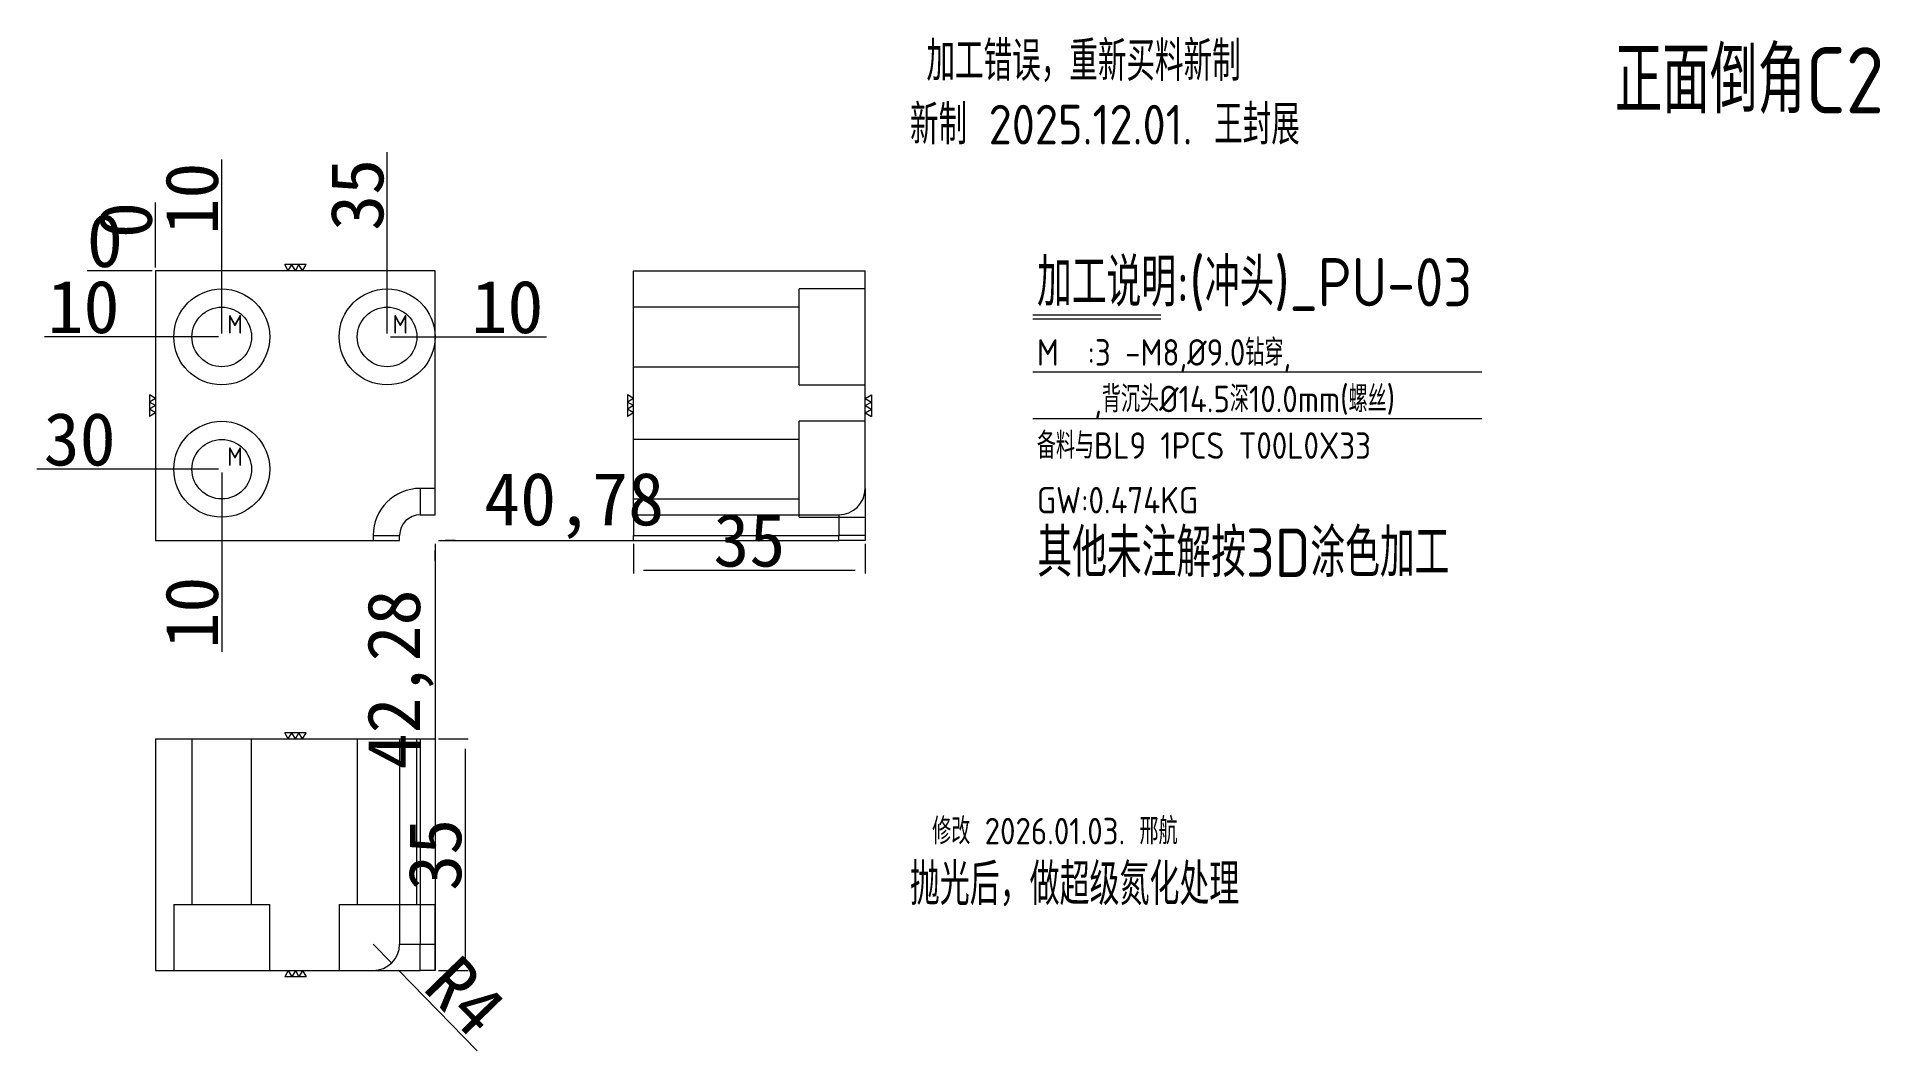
# Model space of a CAD drawing. Header units: millimetres. Extents: x 13101 to 13380, y 60223 to 60376.
import ezdxf
from ezdxf.enums import TextEntityAlignment as Align

# ---------------------------------------------------------------- set-up
doc = ezdxf.new("R2010")
doc.units = ezdxf.units.MM
doc.linetypes.add('DASHDOT', pattern=[0])
doc.linetypes.add('DASHED', pattern=[0])
doc.layers.add('DIE_P', color=7, linetype='Continuous', true_color=0xffffff)
doc.layers.add('U1', color=7, linetype='Continuous', true_color=0xffffff)
doc.layers.add('dim', color=4, linetype='Continuous')
doc.layers.add('PUNCH', color=2, linetype='Continuous')
doc.layers.add('dim_temp', color=161, linetype='Continuous', lineweight=9)
doc.styles.add('_PUG_ERP', font='txt')
doc.styles.add('gbenor', font='gbenor.shx', dxfattribs={"bigfont": 'gbcbig'})
doc.styles.add('gbenor_', font='gbenor.shx', dxfattribs={"bigfont": 'gbcbig'})
doc.dimstyles.new('_PUG_ERP', dxfattribs={"dimtxt": 8, "dimasz": 1.5, "dimexe": 0.5, "dimexo": 0.5, "dimgap": 0.5, "dimtad": 1, "dimtxsty": '_PUG_ERP', "dimblk": 'CLOSEDBLANK', "dimcen": 0, "dimclrd": 4, "dimclre": 4, "dimclrt": 3, "dimazin": 3, "dimtfac": 1, "dimtmove": 0, "dimatfit": 3, "dimldrblk": 'CLOSEDBLANK', "dimlwd": 9, "dimlwe": 9})

# ---------------------------------------------------------------- blocks, each defined once
blk = doc.blocks.new('*D1266')
at = {"layer": 'Defpoints', "color": 0}
for p in [(13119.28, 60340.69), (13161.56, 60299.91), (13166.06, 60299.91)]:
    blk.add_point(p, dxfattribs=at)
at = {"layer": 'dim_temp', "color": 4, "lineweight": 9}
for p, q in [((13162.06, 60299.91), (13164.56, 60299.91)), ((13164.56, 60299.91), (13163.06, 60299.91)), ((13163.06, 60299.91), (13198.56, 60299.91))]:
    blk.add_line(p, q, dxfattribs=at)
at = {"layer": 'dim_temp', "color": 3, "lineweight": 18, "insert": (13182.56, 60305.17), "char_height": 8, "attachment_point": 5, "style": '_PUG_ERP'}
blk.add_mtext('40,78', dxfattribs=at)
blk = doc.blocks.new('_ClosedBlank')
blk = doc.blocks.new('*D1267')
at = {"layer": 'Defpoints', "color": 0}
for p in [(13119.28, 60340.69), (13154.28, 60330.69), (13166.06, 60330.69)]:
    blk.add_point(p, dxfattribs=at)
at = {"layer": 'dim_temp', "color": 4, "lineweight": 9}
blk.add_line((13154.78, 60330.69), (13178.37, 60330.69), dxfattribs=at)
at = {"layer": 'dim_temp', "color": 3, "lineweight": 18, "insert": (13172.47, 60335.19), "char_height": 8, "attachment_point": 5, "style": '_PUG_ERP'}
blk.add_mtext('10', dxfattribs=at)
blk = doc.blocks.new('*D1268')
at = {"layer": 'Defpoints', "color": 0}
for p in [(13119.28, 60340.69), (13114.78, 60310.69), (13129.28, 60310.69)]:
    blk.add_point(p, dxfattribs=at)
at = {"layer": 'dim_temp', "color": 4, "lineweight": 9}
blk.add_line((13128.78, 60310.69), (13101.33, 60310.69), dxfattribs=at)
at = {"layer": 'dim_temp', "color": 3, "lineweight": 18, "insert": (13107.8, 60315.19), "char_height": 8, "attachment_point": 5, "style": '_PUG_ERP'}
blk.add_mtext('30', dxfattribs=at)
blk = doc.blocks.new('*D1269')
at = {"layer": 'Defpoints', "color": 0}
for p in [(13119.28, 60340.69), (13114.78, 60330.69), (13129.28, 60330.69)]:
    blk.add_point(p, dxfattribs=at)
at = {"layer": 'dim_temp', "color": 4, "lineweight": 9}
blk.add_line((13128.78, 60330.69), (13102.47, 60330.69), dxfattribs=at)
at = {"layer": 'dim_temp', "color": 3, "lineweight": 18, "insert": (13108.38, 60335.19), "char_height": 8, "attachment_point": 5, "style": '_PUG_ERP'}
blk.add_mtext('10', dxfattribs=at)
blk = doc.blocks.new('*D1270')
at = {"layer": 'Defpoints', "color": 0}
for p in [(13114.78, 60340.69), (13119.28, 60340.69), (13119.28, 60340.69)]:
    blk.add_point(p, dxfattribs=at)
at = {"layer": 'dim_temp', "color": 4, "lineweight": 9}
blk.add_line((13118.78, 60340.69), (13108.95, 60340.69), dxfattribs=at)
at = {"layer": 'dim_temp', "color": 3, "lineweight": 18, "insert": (13111.61, 60345.19), "char_height": 8, "attachment_point": 5, "style": '_PUG_ERP'}
blk.add_mtext('0', dxfattribs=at)
blk = doc.blocks.new('*D1271')
at = {"layer": 'Defpoints', "color": 0}
for p in [(13119.28, 60340.69), (13161.56, 60299.91), (13161.56, 60295.41)]:
    blk.add_point(p, dxfattribs=at)
at = {"layer": 'dim_temp', "color": 4, "lineweight": 9}
for p, q in [((13161.56, 60299.41), (13161.56, 60296.91)), ((13161.56, 60296.91), (13161.56, 60298.41)), ((13161.56, 60298.41), (13161.56, 60262.91))]:
    blk.add_line(p, q, dxfattribs=at)
at = {"layer": 'dim_temp', "color": 3, "lineweight": 18, "insert": (13156.3, 60278.91), "char_height": 8, "attachment_point": 5, "rotation": 90, "style": '_PUG_ERP'}
blk.add_mtext('42,28', dxfattribs=at)
blk = doc.blocks.new('*D1272')
at = {"layer": 'Defpoints', "color": 0}
for p in [(13119.28, 60340.69), (13129.28, 60310.69), (13129.28, 60295.41)]:
    blk.add_point(p, dxfattribs=at)
at = {"layer": 'dim_temp', "color": 4, "lineweight": 9}
blk.add_line((13129.28, 60310.19), (13129.28, 60283.1), dxfattribs=at)
at = {"layer": 'dim_temp', "color": 3, "lineweight": 18, "insert": (13124.78, 60289.01), "char_height": 8, "attachment_point": 5, "rotation": 90, "style": '_PUG_ERP'}
blk.add_mtext('10', dxfattribs=at)
blk = doc.blocks.new('*D1273')
at = {"layer": 'Defpoints', "color": 0}
for p in [(13154.28, 60345.19), (13119.28, 60340.69), (13154.28, 60330.69)]:
    blk.add_point(p, dxfattribs=at)
at = {"layer": 'dim_temp', "color": 4, "lineweight": 9}
blk.add_line((13154.28, 60331.19), (13154.28, 60358.64), dxfattribs=at)
at = {"layer": 'dim_temp', "color": 3, "lineweight": 18, "insert": (13149.78, 60352.17), "char_height": 8, "attachment_point": 5, "rotation": 90, "style": '_PUG_ERP'}
blk.add_mtext('35', dxfattribs=at)
blk = doc.blocks.new('*D1274')
at = {"layer": 'Defpoints', "color": 0}
for p in [(13129.28, 60345.19), (13119.28, 60340.69), (13129.28, 60330.69)]:
    blk.add_point(p, dxfattribs=at)
at = {"layer": 'dim_temp', "color": 4, "lineweight": 9}
blk.add_line((13129.28, 60331.19), (13129.28, 60357.5), dxfattribs=at)
at = {"layer": 'dim_temp', "color": 3, "lineweight": 18, "insert": (13124.78, 60351.6), "char_height": 8, "attachment_point": 5, "rotation": 90, "style": '_PUG_ERP'}
blk.add_mtext('10', dxfattribs=at)
blk = doc.blocks.new('*D1275')
at = {"layer": 'Defpoints', "color": 0}
for p in [(13119.28, 60345.19), (13119.28, 60340.69), (13119.28, 60340.69)]:
    blk.add_point(p, dxfattribs=at)
at = {"layer": 'dim_temp', "color": 4, "lineweight": 9}
blk.add_line((13119.28, 60341.19), (13119.28, 60351.03), dxfattribs=at)
at = {"layer": 'dim_temp', "color": 3, "lineweight": 18, "insert": (13114.78, 60348.36), "char_height": 8, "attachment_point": 5, "rotation": 90, "style": '_PUG_ERP'}
blk.add_mtext('0', dxfattribs=at)
blk = doc.blocks.new('*D1276')
at = {"layer": 'Defpoints', "color": 0}
for p in [(13161.56, 60269.91), (13161.56, 60234.91), (13166.06, 60234.91)]:
    blk.add_point(p, dxfattribs=at)
at = {"layer": 'dim_temp', "color": 4, "lineweight": 9}
for p, q in [((13162.06, 60269.91), (13166.56, 60269.91)), ((13166.06, 60268.41), (13166.06, 60236.41)), ((13162.06, 60234.91), (13166.56, 60234.91))]:
    blk.add_line(p, q, dxfattribs=at)
at = {"layer": 'dim_temp', "color": 3, "lineweight": 18, "insert": (13161.56, 60252.41), "char_height": 8, "attachment_point": 5, "rotation": 90, "style": '_PUG_ERP'}
blk.add_mtext('35', dxfattribs=at)
blk = doc.blocks.new('*D1277')
at = {"layer": 'Defpoints', "color": 0}
for p in [(13191.56, 60299.91), (13226.56, 60299.91), (13226.56, 60295.41)]:
    blk.add_point(p, dxfattribs=at)
at = {"layer": 'dim_temp', "color": 4, "lineweight": 9}
for p, q in [((13191.56, 60299.41), (13191.56, 60294.91)), ((13226.56, 60299.41), (13226.56, 60294.91)), ((13193.06, 60295.41), (13225.06, 60295.41))]:
    blk.add_line(p, q, dxfattribs=at)
at = {"layer": 'dim_temp', "color": 3, "lineweight": 18, "insert": (13209.06, 60299.91), "char_height": 8, "attachment_point": 5, "style": '_PUG_ERP'}
blk.add_mtext('35', dxfattribs=at)
blk = doc.blocks.new('*D1278')
at = {"layer": 'Defpoints', "color": 0}
for p in [(13152.18, 60238.91), (13154.97, 60236.05)]:
    blk.add_point(p, dxfattribs=at)
at = {"layer": 'dim_temp', "color": 4, "lineweight": 9}
for p, q in [((13152.18, 60238.91), (13154.97, 60236.05)), ((13156.02, 60234.97), (13167.89, 60222.77))]:
    blk.add_line(p, q, dxfattribs=at)
at = {"layer": 'dim_temp', "color": 3, "lineweight": 18, "insert": (13166.12, 60231.04), "char_height": 8, "attachment_point": 5, "rotation": 314.2235, "style": '_PUG_ERP'}
blk.add_mtext('R4', dxfattribs=at)

msp = doc.modelspace()

# ---------------------------------------------------------------- linework, layer by layer
at = {"layer": 'dim', "color": 20, "linetype": 'Continuous', "lineweight": 18}
for p, q in [((13139.339, 60340.692), (13138.798, 60341.629)), ((13142.043, 60341.629), (13138.798, 60341.629)), ((13139.339, 60340.692), (13139.88, 60341.629)), ((13140.42, 60340.692), (13139.88, 60341.629)), ((13140.42, 60340.692), (13140.961, 60341.629)), ((13141.502, 60340.692), (13140.961, 60341.629)), ((13141.502, 60340.692), (13142.043, 60341.629)), ((13119.28, 60321.384), (13118.343, 60321.924)), ((13118.343, 60321.924), (13118.343, 60318.68)), ((13119.28, 60321.384), (13118.343, 60320.843)), ((13119.28, 60320.302), (13118.343, 60320.843)), ((13191.561, 60321.384), (13190.624, 60321.924)), ((13190.624, 60321.924), (13190.624, 60318.68)), ((13191.561, 60321.384), (13190.624, 60320.843)), ((13191.561, 60320.302), (13190.624, 60320.843)), ((13226.561, 60321.384), (13227.497, 60321.924)), ((13226.561, 60321.384), (13227.497, 60320.843)), ((13226.561, 60320.302), (13227.497, 60320.843)), ((13227.497, 60321.924), (13227.497, 60318.68)), ((13119.28, 60320.302), (13118.343, 60319.761)), ((13119.28, 60319.22), (13118.343, 60319.761)), ((13119.28, 60319.22), (13118.343, 60318.68)), ((13191.561, 60320.302), (13190.624, 60319.761)), ((13191.561, 60319.22), (13190.624, 60319.761)), ((13191.561, 60319.22), (13190.624, 60318.68)), ((13226.561, 60320.302), (13227.497, 60319.761)), ((13226.561, 60319.22), (13227.497, 60319.761)), ((13226.561, 60319.22), (13227.497, 60318.68)), ((13139.339, 60269.912), (13138.798, 60270.848)), ((13142.043, 60270.848), (13138.798, 60270.848)), ((13139.339, 60269.912), (13139.88, 60270.848)), ((13140.42, 60269.912), (13139.88, 60270.848)), ((13140.42, 60269.912), (13140.961, 60270.848)), ((13141.502, 60269.912), (13140.961, 60270.848)), ((13141.502, 60269.912), (13142.043, 60270.848)), ((13139.339, 60234.912), (13138.798, 60233.975)), ((13142.043, 60233.975), (13138.798, 60233.975)), ((13139.339, 60234.912), (13139.88, 60233.975)), ((13140.42, 60234.912), (13139.88, 60233.975)), ((13140.42, 60234.912), (13140.961, 60233.975)), ((13141.502, 60234.912), (13140.961, 60233.975)), ((13141.502, 60234.912), (13142.043, 60233.975))]:
    msp.add_line(p, q, dxfattribs=at)
at = {"layer": 'dim', "color": 8, "linetype": 'Continuous', "lineweight": 18}
for p, q in [((13251.926, 60334.043), (13271.242, 60334.043)), ((13251.926, 60333.439), (13271.242, 60333.439)), ((13251.926, 60325.387), (13319.819, 60325.387)), ((13251.926, 60318.342), (13319.819, 60318.342))]:
    msp.add_line(p, q, dxfattribs=at)
at = {"layer": 'PUNCH', "color": 151, "linetype": 'Continuous', "lineweight": 18}
for p, q in [((13119.28, 60340.692), (13119.28, 60299.912)), ((13161.561, 60340.692), (13119.28, 60340.692)), ((13161.561, 60303.792), (13161.561, 60340.692)), ((13191.561, 60340.692), (13226.561, 60340.692)), ((13191.561, 60303.792), (13191.561, 60340.692)), ((13226.561, 60307.792), (13226.561, 60340.692)), ((13226.561, 60307.792), (13226.561, 60300.692)), ((13159.28, 60303.792), (13161.561, 60303.792)), ((13191.561, 60303.792), (13191.561, 60300.692)), ((13191.561, 60303.792), (13222.561, 60303.792)), ((13119.28, 60299.912), (13156.18, 60299.912)), ((13156.18, 60299.912), (13156.18, 60300.692)), ((13191.561, 60299.912), (13191.561, 60300.692)), ((13191.561, 60299.912), (13222.561, 60299.912)), ((13226.561, 60299.912), (13222.561, 60299.912)), ((13226.561, 60300.692), (13226.561, 60299.912)), ((13119.28, 60269.912), (13119.28, 60234.912)), ((13119.28, 60269.912), (13156.18, 60269.912)), ((13156.18, 60269.912), (13159.28, 60269.912)), ((13156.18, 60269.912), (13156.18, 60238.912)), ((13159.28, 60269.912), (13161.561, 60269.912)), ((13161.561, 60269.912), (13161.561, 60238.912)), ((13161.561, 60238.912), (13161.561, 60234.912)), ((13119.28, 60234.912), (13152.18, 60234.912)), ((13152.18, 60234.912), (13159.28, 60234.912)), ((13161.561, 60234.912), (13159.28, 60234.912))]:
    msp.add_line(p, q, dxfattribs=at)
at = {"layer": 'PUNCH', "color": 31, "linetype": 'DASHED', "lineweight": 13, "ltscale": 0.188618}
for p, q in [((13226.561, 60337.942), (13216.561, 60337.942)), ((13216.561, 60323.442), (13216.561, 60337.942)), ((13216.561, 60335.196), (13191.561, 60335.196)), ((13191.561, 60326.189), (13216.561, 60326.189)), ((13216.561, 60323.442), (13226.561, 60323.442)), ((13226.561, 60317.942), (13216.561, 60317.942)), ((13216.561, 60303.442), (13216.561, 60317.942)), ((13216.561, 60315.196), (13191.561, 60315.196)), ((13191.561, 60306.189), (13216.561, 60306.189)), ((13216.561, 60303.442), (13226.561, 60303.442)), ((13124.776, 60269.912), (13124.776, 60244.912)), ((13133.783, 60244.912), (13133.783, 60269.912)), ((13149.776, 60269.912), (13149.776, 60244.912)), ((13158.783, 60244.912), (13158.783, 60269.912)), ((13122.03, 60244.912), (13122.03, 60234.912)), ((13122.03, 60244.912), (13136.53, 60244.912)), ((13136.53, 60234.912), (13136.53, 60244.912)), ((13147.03, 60244.912), (13147.03, 60234.912)), ((13147.03, 60244.912), (13161.53, 60244.912)), ((13161.53, 60234.912), (13161.53, 60244.912))]:
    msp.add_line(p, q, dxfattribs=at)
at = {"layer": 'PUNCH', "color": 155, "linetype": 'DASHED', "lineweight": 13, "ltscale": 0.188618}
for p, q in [((13161.561, 60307.792), (13159.28, 60307.792)), ((13159.28, 60307.792), (13159.28, 60303.792)), ((13152.18, 60300.692), (13152.18, 60299.912)), ((13152.18, 60300.692), (13156.18, 60300.692))]:
    msp.add_line(p, q, dxfattribs=at)
at = {"layer": 'PUNCH', "color": 155, "linetype": 'Continuous', "lineweight": 18}
for p, q in [((13222.561, 60303.792), (13222.561, 60300.692)), ((13191.561, 60300.692), (13222.561, 60300.692)), ((13222.561, 60299.912), (13222.561, 60300.692)), ((13226.561, 60300.692), (13222.561, 60300.692)), ((13159.28, 60269.912), (13159.28, 60238.912)), ((13156.18, 60238.912), (13159.28, 60238.912)), ((13159.28, 60238.912), (13161.561, 60238.912)), ((13159.28, 60234.912), (13159.28, 60238.912))]:
    msp.add_line(p, q, dxfattribs=at)
at = {"layer": 'PUNCH', "color": 30, "linetype": 'DASHED', "lineweight": 13, "ltscale": 0.188618}
for centre in [(13129.28, 60330.692), (13154.28, 60330.692), (13129.28, 60310.692)]:
    msp.add_circle(centre, 7.25, dxfattribs=at)
at = {"layer": 'PUNCH', "color": 42, "linetype": 'Continuous', "lineweight": 18}
for centre in [(13129.28, 60330.692), (13154.28, 60330.692), (13129.28, 60310.692)]:
    msp.add_circle(centre, 4.503, dxfattribs=at)
at = {"layer": 'PUNCH', "color": 155, "linetype": 'DASHED', "lineweight": 13, "ltscale": 0.188618}
msp.add_arc((13159.28, 60300.692), 7.1, 90, 180, dxfattribs=at)
at = {"layer": 'PUNCH', "color": 151, "linetype": 'Continuous', "lineweight": 18}
for centre, radius, start, end in [((13222.561, 60307.792), 4, 270, 0), ((13159.28, 60300.692), 3.1, 90, 180), ((13152.18, 60238.912), 4, 270, 0)]:
    msp.add_arc(centre, radius, start, end, dxfattribs=at)

# ---------------------------------------------------------------- texts
at = {"color": 2, "linetype": 'DASHDOT', "lineweight": 13, "style": 'gbenor_'}
msp.add_text('修改 2026.01.03. 邢航', height=4, dxfattribs=at).set_placement((13255.251, 60256.2), align=Align.MIDDLE)
at = {"layer": 'DIE_P', "color": 2, "linetype": 'ByBlock', "lineweight": 18, "style": 'gbenor_'}
msp.add_text('抛光后，做超级氮化处理', height=6.28894, dxfattribs=at).set_placement((13258.226, 60248.181), align=Align.MIDDLE)
at = {"layer": 'dim', "color": 6, "lineweight": 18, "style": 'gbenor'}
msp.add_text('加工错误，重新买料新制', height=6, dxfattribs=at).set_placement((13235.826, 60369.391))
msp.add_text('新制 2025.12.01. 王封展', height=6, dxfattribs=at).set_placement((13262.812, 60363.098), align=Align.MIDDLE)
at = {"layer": 'dim', "color": 4, "lineweight": 18, "style": 'gbenor'}
for s, height, p in [('加工说明:(冲头)_PU-03', 7.3, (13252.55, 60335.299)), ('M', 2.8, (13130.123, 60331.191)), ('M', 2.8, (13155.123, 60331.191)), ('M  :3 -M8,%%c9.0钻穿,', 4, (13252.526, 60326.348)), ('    ,背沉头%%c14.5深10.0mm(螺丝)', 4, (13252.526, 60319.304)), ('备料与BL9 1PCS T00L0X33', 4, (13252.526, 60312.259)), ('M', 2.8, (13130.123, 60311.191)), ('GW:0.474KG ', 4, (13252.526, 60304.006))]:
    msp.add_text(s, height=height, dxfattribs=at).set_placement(p)
at = {"layer": 'dim', "color": 21, "lineweight": 18, "style": 'gbenor'}
msp.add_text('其他未注解按3D涂色加工', height=7.3, dxfattribs=at).set_placement((13252.603, 60294.411))
at = {"layer": 'U1', "color": 3, "lineweight": 18, "style": 'gbenor'}
msp.add_text('正面倒角C2', height=10, dxfattribs=at).set_placement((13339.894, 60364.483))

# ---------------------------------------------------------------- dimensions: what is measured, and where the dimension line sits
at = {"layer": 'dim_temp', "lineweight": 18}
for feature_location, offset, dtype, origin, picture, middle in [((13154.28, 60330.692), (0, 14.5), 1, (13119.28, 60340.692), '*D1273', (13149.78, 60352.169)), ((13129.28, 60330.692), (0, 14.5), 1, (13119.28, 60340.692), '*D1274', (13124.78, 60351.597)), ((13119.279984013, 60340.692348447), (0, 4.5), 1, (13119.279984013, 60340.692348447), '*D1275', (13114.779984013, 60348.359015114)), ((13119.279984013, 60340.692348447), (-4.5, 0), 0, (13119.279984013, 60340.692348447), '*D1270', (13111.613317346, 60345.192348447)), ((13129.28, 60310.692), (-14.5, 0), 0, (13119.28, 60340.692), '*D1268', (13107.804, 60315.192)), ((13129.28, 60330.692), (-14.5, 0), 0, (13119.28, 60340.692), '*D1269', (13108.375, 60335.192)), ((13161.561, 60299.912), (4.5, 0), 0, (13119.28, 60340.692), '*D1266', (13182.561, 60305.173)), ((13154.28, 60330.692), (11.781, 0), 0, (13119.28, 60340.692), '*D1267', (13172.465, 60335.192)), ((13161.561, 60299.912), (0, -4.5), 1, (13119.28, 60340.692), '*D1271', (13156.299, 60278.912)), ((13129.28, 60310.692), (0, -15.281), 1, (13119.28, 60340.692), '*D1272', (13124.78, 60289.007))]:
    dim = msp.add_ordinate_dim(feature_location=feature_location, offset=offset, dtype=dtype, origin=origin, dimstyle='_PUG_ERP', dxfattribs=at)
    dim.commit()
    dim.dimension.update_dxf_attribs({"geometry": picture, "text_midpoint": middle})
dim = msp.add_linear_dim(base=(13226.561, 60295.412), p1=(13191.561, 60299.912), p2=(13226.561, 60299.912), dimstyle='_PUG_ERP', dxfattribs=at)
dim.commit()
dim.dimension.update_dxf_attribs({"geometry": '*D1277', "text_midpoint": (13209.061, 60299.912)})
dim = msp.add_linear_dim(base=(13166.061, 60234.912), p1=(13161.561, 60269.912), p2=(13161.561, 60234.912), angle=90, dimstyle='_PUG_ERP', dxfattribs=at)
dim.commit()
dim.dimension.update_dxf_attribs({"geometry": '*D1276', "text_midpoint": (13161.561, 60252.412)})
dim = msp.add_radius_dim(center=(13152.18, 60238.912), mpoint=(13154.97, 60236.045), dimstyle='_PUG_ERP', dxfattribs=at)
dim.commit()
dim.dimension.update_dxf_attribs({"geometry": '*D1278', "text_midpoint": (13162.895, 60227.902), "dimtype": 164})

doc.saveas('drawing.dxf')
